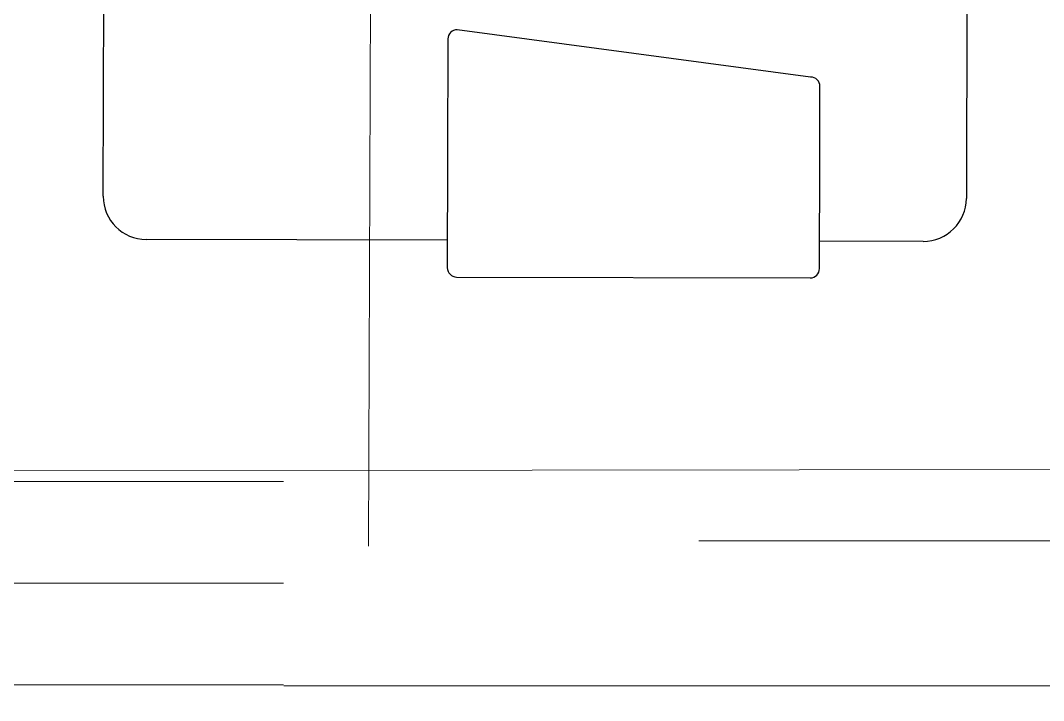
# Model space of a CAD drawing. Header units: inches. Extents: x 164.3 to 247.9, y 15.6 to 56.7.
# Drawn here: x 234.876 to 235.62, y 48.42 to 48.915 of the extents above; entities that cross this region are included whole.
import ezdxf

# ---------------------------------------------------------------- set-up
doc = ezdxf.new("R2010")
doc.units = ezdxf.units.IN
doc.header["$MEASUREMENT"] = 0
doc.set_wipeout_variables(frame=1)
doc.layers.get('0').update_dxf_attribs({"lineweight": 0})
for name, color, linetype, lineweight in [('WALL 1 100', 250, 'Continuous', 9), ('окно', 7, 'Continuous', 9), ('провода', 1, 'Continuous', 5)]:
    doc.layers.add(name, color=color, linetype=linetype, lineweight=lineweight)

# ---------------------------------------------------------------- blocks, each defined once
blk = doc.blocks.new('*U37')
blk.add_wipeout([(-69.25, 69.81), (69.25, 69.81), (69.25, -5), (-69.25, -5)]).dxf.layer = 'окно'
at = {"layer": 'окно'}
for p, q in [((-69.25, 64.81), (69.25, 64.81)), ((-69.25, 32.41), (69.25, 32.41)), ((-69.25, 0), (69.25, 0))]:
    blk.add_line(p, q, dxfattribs=at)

msp = doc.modelspace()

# ---------------------------------------------------------------- linework, layer by layer
at = {"color": 7, "linetype": 'ByBlock', "lineweight": -2}
for p, q in [((235.56647, 49.97852), (235.56358, 48.78574)), ((234.9358, 48.78726), (234.9369, 49.2409)), ((235.45033, 48.87398), (235.19324, 48.90844)), ((235.18646, 48.90169), (235.18625, 48.81602)), ((235.45695, 48.81536), (235.45708, 48.86719)), ((235.18625, 48.81602), (235.18606, 48.73528)), ((235.45676, 48.73462), (235.45695, 48.81536)), ((235.18611, 48.75527), (234.96711, 48.7558)), ((235.53211, 48.75443), (235.4568, 48.75461)), ((235.19281, 48.72849), (235.44997, 48.72787))]:
    msp.add_line(p, q, dxfattribs=at)
for centre, radius, start, end in [((235.19323, 48.90167), 0.00677, 89.86125, 179.86125), ((235.45032, 48.86722), 0.00676, 359.79773, 89.92476), ((234.96719, 48.78718), 0.03139, 179.86125, 269.86125), ((235.53219, 48.78582), 0.03139, 269.86125, 359.86125), ((235.19282, 48.73526), 0.00677, 179.86125, 269.86125), ((235.44999, 48.73464), 0.00677, 269.86125, 359.86125)]:
    msp.add_arc(centre, radius, start, end, dxfattribs=at)
at = {"layer": 'WALL 1 100', "color": 0}
msp.add_line((228.03415, 48.43109), (246.90318, 48.43109), dxfattribs=at)
at = {"layer": 'провода', "color": 1}
for p, q in [((235.13048, 49.02377), (235.12864, 48.5328)), ((246.81144, 48.53425), (235.36902, 48.53654))]:
    msp.add_line(p, q, dxfattribs=at)

# ---------------------------------------------------------------- next in the draw order: block references
at = {"layer": 'провода', "color": 7, "linetype": 'ByBlock', "lineweight": 0, "xscale": 0.002281724290510919, "yscale": 0.002281724290510919, "zscale": 0.002281724290510919, "rotation": 180}
msp.add_blockref('*U37', (234.90892, 48.5797), dxfattribs=at)

# ---------------------------------------------------------------- next in the draw order: linework, layer by layer
at = {"layer": 'WALL 1 100', "color": 0}
msp.add_line((246.7227, 48.60331), (228.15199, 48.5785), dxfattribs=at)

doc.saveas('drawing.dxf')
